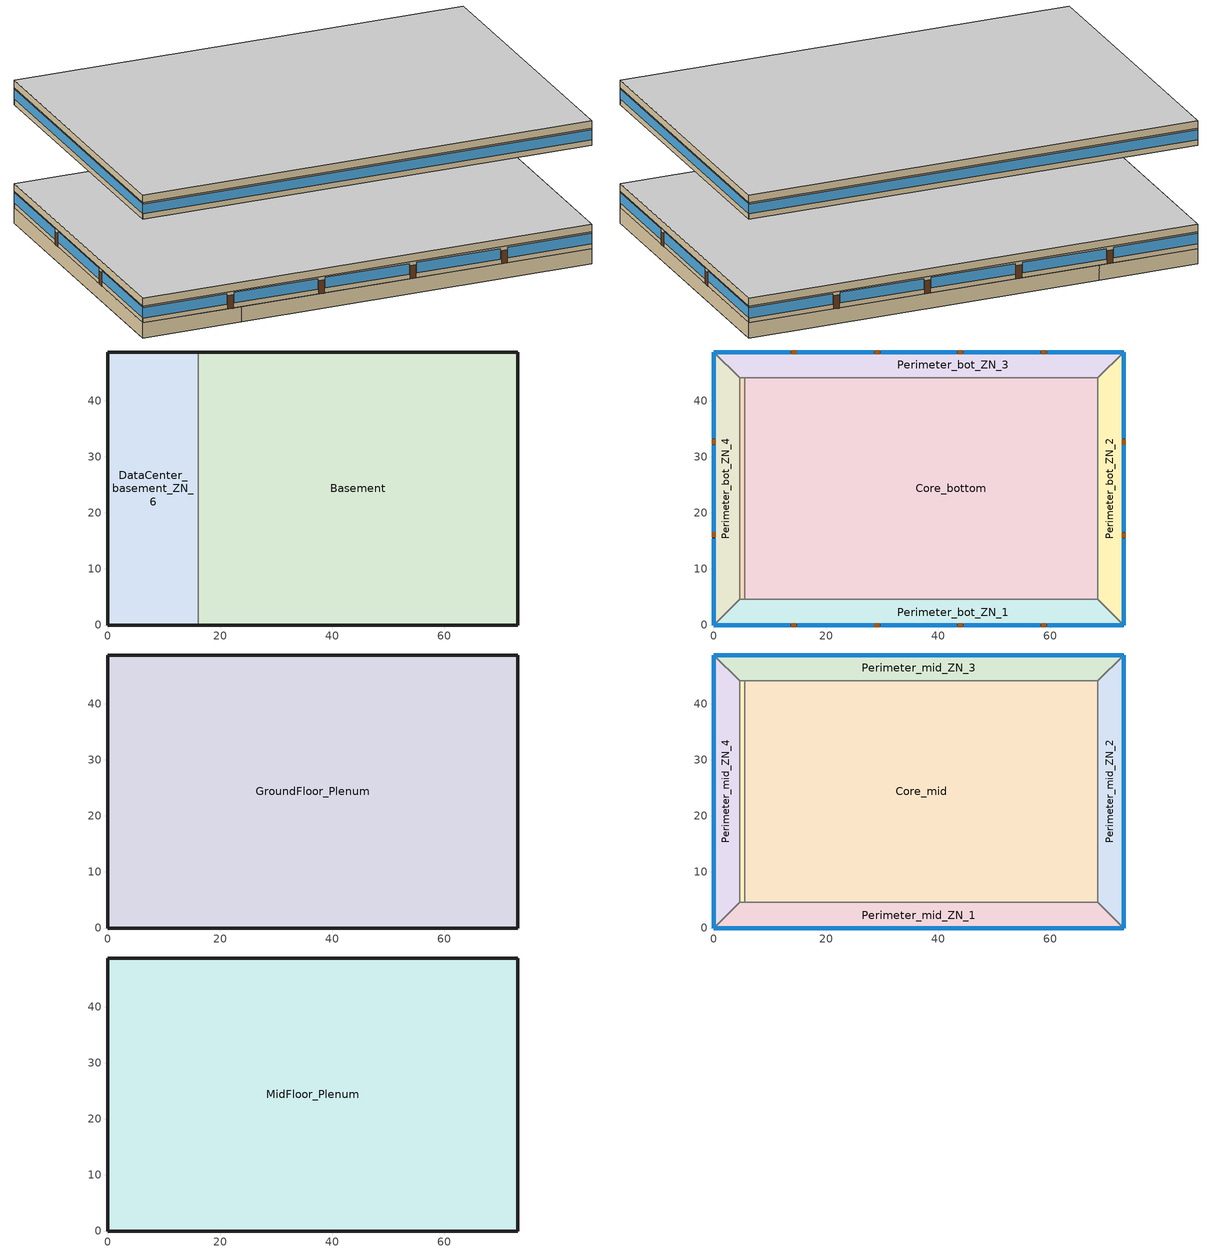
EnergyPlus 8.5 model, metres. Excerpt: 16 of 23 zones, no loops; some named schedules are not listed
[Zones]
Basement
 floor othersidecoefficients (ext_slab_8in_with_carpet): 73.11,48.74 73.11,0 16.08,0 16.08,48.74 z-2.44
 wall othersidecoefficients (basement_wall): 16.08,0 73.11,0 73.11,48.74 16.08,48.74 z-2.44:0
 wall to DataCenter_basement_ZN_6 (int_wall): 16.08,48.74 16.08,0 z-2.44:0
DataCenter_basement_ZN_6
 floor othersidecoefficients (ext_slab_8in_with_carpet): 16.08,48.74 16.08,0 0,0 0,48.74 z-2.44
 wall othersidecoefficients (basement_wall): 16.08,48.74 0,48.74 0,0 16.08,0 z-2.44:0
Core_bottom
 floor to DataCenter_basement_ZN_6 (int_slab_floor): 16.08,44.16 16.08,4.57 5.49,4.57 5.49,44.16 z0
 floor to Basement (int_slab_floor): 68.53,44.16 68.53,4.57 16.08,4.57 16.08,44.16 z0
 wall to Perimeter_bot_ZN_1 (int_wall): 5.49,4.57 68.53,4.57 z0:2.74
 wall to DataCenter_bot_ZN_6 (int_wall): 5.49,44.16 5.49,4.57 z0:2.74
 wall to Perimeter_bot_ZN_3 (int_wall): 68.53,44.16 5.49,44.16 z0:2.74
 wall to Perimeter_bot_ZN_2 (int_wall): 68.53,4.57 68.53,44.16 z0:2.74
 ceiling to GroundFloor_Plenum (DropCeiling): 5.49,44.16 5.49,4.57 68.53,4.57 68.53,44.16 z2.74
Perimeter_bot_ZN_3
 floor to Basement (int_slab_floor): 73.11,48.74 68.53,44.16 16.08,44.16 16.08,48.74 z0
 floor to DataCenter_basement_ZN_6 (int_slab_floor): 16.08,48.74 16.08,44.16 4.57,44.16 0,48.74 z0
 wall outside (nonres_ext_wall): 73.11,48.74 0,48.74 z0:2.74
 wall to Perimeter_bot_ZN_4 (int_wall): 0,48.74 4.57,44.16 z0:2.74
 wall to Perimeter_bot_ZN_2 (int_wall): 68.53,44.16 73.11,48.74 z0:2.74
 wall to DataCenter_bot_ZN_6 (int_wall): 4.57,44.16 5.49,44.16 z0:2.74
 window (Window_U_0.51_SHGC_0.25): 73.11,48.74 59.46,48.74 / 58.24,48.74 44.6,48.74 / 43.38,48.74 29.73,48.74 / 28.51,48.74 14.86,48.74 / 13.65,48.74 0,48.74 z0.8:2.5
 door (Swinging Door_con): 59.29,48.74 58.38,48.74 / 44.44,48.74 43.52,48.74 / 29.61,48.74 28.7,48.74 / 14.74,48.74 13.82,48.74 z0:2.13
 ceiling to GroundFloor_Plenum (DropCeiling): 0,48.74 4.57,44.16 68.53,44.16 73.11,48.74 z2.74
Perimeter_bot_ZN_2
 floor to Basement (int_slab_floor): 73.11,48.74 73.11,0 68.53,4.57 68.53,44.16 z0
 wall outside (nonres_ext_wall): 73.11,0 73.11,48.74 z0:2.74
 wall to Perimeter_bot_ZN_1 (int_wall): 68.53,4.57 73.11,0 z0:2.74
 window (Window_U_0.51_SHGC_0.25): 73.11,0 73.11,15.43 / 73.11,16.65 73.11,32.09 / 73.11,33.3 73.11,48.74 z0.83:2.5
 door (Swinging Door_con): 73.11,15.6 73.11,16.51 / 73.11,32.21 73.11,33.12 z0:2.13
 ceiling to GroundFloor_Plenum (DropCeiling): 68.53,44.16 68.53,4.57 73.11,0 73.11,48.74 z2.74
Perimeter_bot_ZN_1
 floor to DataCenter_basement_ZN_6 (int_slab_floor): 16.08,4.57 16.08,0 0,0 4.57,4.57 z0
 floor to Basement (int_slab_floor): 68.53,4.57 73.11,0 16.08,0 16.08,4.57 z0
 wall outside (nonres_ext_wall): 0,0 73.11,0 z0:2.74
 wall to DataCenter_bot_ZN_6 (int_wall): 5.49,4.57 4.57,4.57 z0:2.74
 wall to Perimeter_bot_ZN_4 (int_wall): 4.57,4.57 0,0 z0:2.74
 window (Window_U_0.51_SHGC_0.25): 0,0 13.65,0 / 14.87,0 28.51,0 / 29.73,0 43.38,0 / 44.6,0 58.24,0 / 59.46,0 73.11,0 z0.8:2.5
 door (Swinging Door_con): 13.81,0 14.73,0 / 28.64,0 29.56,0 / 43.53,0 44.44,0 / 58.43,0 59.34,0 z0:2.13
 ceiling to GroundFloor_Plenum (DropCeiling): 4.57,4.57 0,0 73.11,0 68.53,4.57 z2.74
Perimeter_bot_ZN_4
 floor to DataCenter_basement_ZN_6 (int_slab_floor): 4.57,44.16 4.57,4.57 0,0 0,48.74 z0
 wall outside (nonres_ext_wall): 0,48.74 0,0 z0:2.74
 wall to DataCenter_bot_ZN_6 (int_wall): 4.57,4.57 4.57,44.16 z0:2.74
 window (Window_U_0.51_SHGC_0.25): 0,48.74 0,33.3 / 0,32.09 0,16.65 / 0,15.43 0,0 z0.83:2.5
 door (Swinging Door_con): 0,33.19 0,32.27 / 0,16.55 0,15.64 z0:2.13
 ceiling to GroundFloor_Plenum (DropCeiling): 0,48.74 0,0 4.57,4.57 4.57,44.16 z2.74
DataCenter_bot_ZN_6
 floor to DataCenter_basement_ZN_6 (int_slab_floor): 5.49,44.16 5.49,4.57 4.57,4.57 4.57,44.16 z0
 ceiling to GroundFloor_Plenum (DropCeiling): 4.57,44.16 4.57,4.57 5.49,4.57 5.49,44.16 z2.74
GroundFloor_Plenum
 wall outside (nonres_ext_wall): 73.11,48.74 0,48.74 0,0 73.11,0 73.11,48.74 z2.74:3.96
 ceiling adiabatic (int_slab_ceiling): 0,48.74 0,0 73.11,0 73.11,48.74 z3.96
Core_mid
 floor adiabatic (int_slab_floor): 68.53,44.16 68.53,4.57 5.49,4.57 5.49,44.16 z16.77
 wall to Perimeter_mid_ZN_1 (int_wall): 5.49,4.57 68.53,4.57 z16.77:19.51
 wall to DataCenter_mid_ZN_6 (int_wall): 5.49,44.16 5.49,4.57 z16.77:19.51
 wall to Perimeter_mid_ZN_3 (int_wall): 68.53,44.16 5.49,44.16 z16.77:19.51
 wall to Perimeter_mid_ZN_2 (int_wall): 68.53,4.57 68.53,44.16 z16.77:19.51
 ceiling to MidFloor_Plenum (DropCeiling): 5.49,44.16 5.49,4.57 68.53,4.57 68.53,44.16 z19.51
Perimeter_mid_ZN_3
 floor adiabatic (int_slab_floor): 73.11,48.74 68.53,44.16 4.57,44.16 0,48.74 z16.77
 wall outside (nonres_ext_wall): 73.11,48.74 0,48.74 z16.77:19.51
 wall to Perimeter_mid_ZN_4 (int_wall): 0,48.74 4.57,44.16 z16.77:19.51
 wall to Perimeter_mid_ZN_2 (int_wall): 68.53,44.16 73.11,48.74 z16.77:19.51
 wall to DataCenter_mid_ZN_6 (int_wall): 4.57,44.16 5.49,44.16 z16.77:19.51
 window (Window_U_0.51_SHGC_0.25): 73.11,48.74 0,48.74 z17.68:19.27
 ceiling to MidFloor_Plenum (DropCeiling): 0,48.74 4.57,44.16 68.53,44.16 73.11,48.74 z19.51
Perimeter_mid_ZN_2
 floor adiabatic (int_slab_floor): 73.11,48.74 73.11,0 68.53,4.57 68.53,44.16 z16.77
 wall outside (nonres_ext_wall): 73.11,0 73.11,48.74 z16.77:19.51
 wall to Perimeter_mid_ZN_1 (int_wall): 68.53,4.57 73.11,0 z16.77:19.51
 window (Window_U_0.51_SHGC_0.25): 73.11,0 73.11,48.74 z17.68:19.27
 ceiling to MidFloor_Plenum (DropCeiling): 68.53,44.16 68.53,4.57 73.11,0 73.11,48.74 z19.51
Perimeter_mid_ZN_1
 floor adiabatic (int_slab_floor): 68.53,4.57 73.11,0 0,0 4.57,4.57 z16.77
 wall outside (nonres_ext_wall): 0,0 73.11,0 z16.77:19.51
 wall to DataCenter_mid_ZN_6 (int_wall): 5.49,4.57 4.57,4.57 z16.77:19.51
 wall to Perimeter_mid_ZN_4 (int_wall): 4.57,4.57 0,0 z16.77:19.51
 window (Window_U_0.51_SHGC_0.25): 0,0 73.11,0 z17.68:19.27
 ceiling to MidFloor_Plenum (DropCeiling): 4.57,4.57 0,0 73.11,0 68.53,4.57 z19.51
Perimeter_mid_ZN_4
 floor adiabatic (int_slab_floor): 4.57,44.16 4.57,4.57 0,0 0,48.74 z16.77
 wall outside (nonres_ext_wall): 0,48.74 0,0 z16.77:19.51
 wall to DataCenter_mid_ZN_6 (int_wall): 4.57,4.57 4.57,44.16 z16.77:19.51
 window (Window_U_0.51_SHGC_0.25): 0,48.74 0,0 z17.68:19.27
 ceiling to MidFloor_Plenum (DropCeiling): 0,48.74 0,0 4.57,4.57 4.57,44.16 z19.51
DataCenter_mid_ZN_6
 floor adiabatic (int_slab_floor): 5.49,44.16 5.49,4.57 4.57,4.57 4.57,44.16 z16.77
 ceiling to MidFloor_Plenum (DropCeiling): 4.57,44.16 4.57,4.57 5.49,4.57 5.49,44.16 z19.51
MidFloor_Plenum
 wall outside (nonres_ext_wall): 73.11,48.74 0,48.74 0,0 73.11,0 73.11,48.74 z19.51:20.73
 ceiling adiabatic (int_slab_ceiling): 0,48.74 0,0 73.11,0 73.11,48.74 z20.73
[Building]
Large Office: North Axis {deg}=0; Terrain=City; Loads Convergence Tolerance Value=0.04; Temperature Convergence Tolerance Value {deltaC}=0.2; Solar Distribution=FullInteriorAndExterior; Maximum Number of Warmup Days=25; Minimum Number of Warmup Days=6
[Site:Location]
San.Diego-Brown.Field.Muni.AP_CA_USA WMO=722904: Latitude {deg}=32.57; Longitude {deg}=-116.98; Time Zone {hr}=-8; Elevation {m}=159
[SizingPeriod:DesignDay] Day of Month=21; Dry-Bulb Temperature Range Modifier Type=DefaultMultipliers; Humidity Condition Type=Wetbulb; Barometric Pressure {Pa}=99429; Rain Indicator=No; Snow Indicator=No; Daylight Saving Time Indicator=No
Name | Month | Day Type | Maximum Dry-Bulb Temperature {C} | Daily Dry-Bulb Temperature Range {deltaC} | Wetbulb or DewPoint at Maximum Dry-Bulb {C} | Wind Speed {m/s} | Wind Direction {deg} | Solar Model Indicator | Sky Clearness | ASHRAE Clear Sky Optical Depth for Beam Irradiance (taub) | ASHRAE Clear Sky Optical Depth for Diffuse Irradiance (taud)
San.Diego-Brown.Field.Muni.AP_CA_USA Ann Htg 99.6% Condns DB | 12 | WinterDesignDay | 3.8 | 0 | 3.8 | 3 | 120 | ASHRAEClearSky | 0
San.Diego-Brown.Field.Muni.AP_CA_USA Ann Clg .4% Condns DB=>MWB | 8 | SummerDesignDay | 31.3 | 8.9 | 18.4 | 4.1 | 280 | ASHRAETau |  | 0.412 | 2.276
[Site:WaterMainsTemperature]
Calculation Method=Correlation; Annual Average Outdoor Air Temperature {C}=16; Maximum Difference In Monthly Average Outdoor Air Temperatures {deltaC}=7.1
[Material]
Name | Roughness | Thickness {m} | Conductivity {W/m-K} | Density {kg/m3} | Specific Heat {J/kg-K} | Thermal Absorptance | Solar Absorptance | Visible Absorptance
Std Wood 6inch | MediumSmooth | 0.15 | 0.12 | 540 | 1210 | 0.9 | 0.7 | 0.7
AC02 Acoustic Ceiling | MediumSmooth | 0.0127 | 0.057 | 288 | 1339 | 0.9 | 0.7 | 0.2
G01 13mm gypsum board | Smooth | 0.0127 | 0.16 | 800 | 1090 | 0.9 | 0.7 | 0.5
200mm Normalweight concrete wall; 200mm Normalweight concrete floor | MediumRough | 0.2032 | 2.31 | 2322 | 832
100mm Normalweight concrete floor | MediumRough | 0.1016 | 2.31 | 2322 | 832
M10 200mm concrete block basement wall | MediumRough | 0.2032 | 1.326 | 1842 | 912
[Material:NoMass] Thermal Absorptance=0.9; Solar Absorptance=0.7
Name | Roughness | Thermal Resistance {m2-K/W} | Visible Absorptance
Opaque Door panel_con | MediumRough | 0.475964 | 0.7
CP02 CARPET PAD | VeryRough | 0.21648 | 0.8
Nonres_Exterior_Wall_Insulation | MediumSmooth | 1.11476 | 0.7
[WindowMaterial:Glazing] Optical Data Type=SpectralAverage; Infrared Transmittance at Normal Incidence=0; Front Side Infrared Hemispherical Emissivity=0.84
Name | Thickness {m} | Solar Transmittance at Normal Incidence | Front Side Solar Reflectance at Normal Incidence | Back Side Solar Reflectance at Normal Incidence | Visible Transmittance at Normal Incidence | Front Side Visible Reflectance at Normal Incidence | Back Side Visible Reflectance at Normal Incidence | Back Side Infrared Hemispherical Emissivity | Conductivity {W/m-K}
Glass_102_LayerAvg | 0.003048 | 0.833848 | 0.0747638 | 0.0748545 | 0.89926 | 0.082563 | 0.082564 | 0.84 | 1
Glass_1576_LayerAvg | 0.003058 | 0.167637 | 0.303469 | 0.182556 | 0.341994 | 0.128888 | 0.128077 | 0.868 | 0.846
[WindowMaterial:Gas]
Gap_1_W_0_0090: Gas Type=Air; Thickness {m}=0.009
[Construction]
Swinging Door_con: Opaque Door panel_con
InteriorFurnishings: Std Wood 6inch
DropCeiling: AC02 Acoustic Ceiling
int_wall: G01 13mm gypsum board, G01 13mm gypsum board
ext_slab_8in_with_carpet: 200mm Normalweight concrete floor, CP02 CARPET PAD
int_slab_floor: 100mm Normalweight concrete floor, CP02 CARPET PAD
int_slab_ceiling: CP02 CARPET PAD, 100mm Normalweight concrete floor
basement_wall: M10 200mm concrete block basement wall
nonres_ext_wall: 200mm Normalweight concrete wall, Nonres_Exterior_Wall_Insulation, G01 13mm gypsum board
Window_U_0.51_SHGC_0.25: Glass_1576_LayerAvg, Gap_1_W_0_0090, Glass_102_LayerAvg
[Zone]
Name | Type | Multiplier | Ceiling Height {m} | Volume {m3} | Floor Area {m2} | Part of Total Floor Area
Basement; Core_bottom; Perimeter_bot_ZN_3; Perimeter_bot_ZN_2; Perimeter_bot_ZN_1; Perimeter_bot_ZN_4 | 1 | 1 | autocalculate | autocalculate | autocalculate | YES
Core_mid; Perimeter_mid_ZN_3; Perimeter_mid_ZN_2; Perimeter_mid_ZN_1; Perimeter_mid_ZN_4 | 1 | 10 | autocalculate | autocalculate | autocalculate | YES
GroundFloor_Plenum |  | 1 | autocalculate | autocalculate | autocalculate | No
MidFloor_Plenum |  | 10 | autocalculate | autocalculate | autocalculate | No
DataCenter_bot_ZN_6; DataCenter_basement_ZN_6 |  | 1
DataCenter_mid_ZN_6 |  | 10
[InternalMass] Construction=InteriorFurnishings
Name | Zone | Surface Area {m2}
Basement_InternalMass_1 | Basement | 7126.21
Core_bottom_InternalMass_1 | Core_bottom | 5064.65
Core_mid_InternalMass_1 | Core_mid | 5064.65
Perimeter_bot_ZN_3_InternalMass_1 | Perimeter_bot_ZN_3 | 626.8258
Perimeter_bot_ZN_2_InternalMass_1 | Perimeter_bot_ZN_2 | 403.9504
Perimeter_bot_ZN_1_InternalMass_1 | Perimeter_bot_ZN_1 | 626.8354
Perimeter_bot_ZN_4_InternalMass_1 | Perimeter_bot_ZN_4 | 403.9478
Perimeter_mid_ZN_3_InternalMass_1 | Perimeter_mid_ZN_3 | 626.8258
Perimeter_mid_ZN_2_InternalMass_1 | Perimeter_mid_ZN_2 | 403.9504
Perimeter_mid_ZN_1_InternalMass_1 | Perimeter_mid_ZN_1 | 626.8354
Perimeter_mid_ZN_4_InternalMass_1 | Perimeter_mid_ZN_4 | 403.9478
[SurfaceProperty:OtherSideCoefficients] Combined Convective/Radiative Film Coefficient {W/m2-K}=0; Constant Temperature {C}=1; Constant Temperature Coefficient=1; External Dry-Bulb Temperature Coefficient=0; Ground Temperature Coefficient=0; Wind Speed Coefficient=0; Zone Air Temperature Coefficient=0; Sinusoidal Variation of Constant Temperature Coefficient=No; Period of Sinusoidal Variation {hr}=24
Name | Constant Temperature Schedule
surfPropOthSdCoefBasementAvgWall | scheduleOSCBasementWallSurfaceTemp
surfPropOthSdCoefBasementAvgFloor | scheduleOSCBasementFloorTemp
surfPropOthSdCoefBasementUpperWall | scheduleOSCBasementUpperWallTemp
surfPropOthSdCoefBasementLowerWall | scheduleOSCBasementLowerWallTemp
[People] Number of People Schedule=BLDG_OCC_SCH; Number of People Calculation Method=Area/Person; Zone Floor Area per Person {m2/person}=18.5788; Fraction Radiant=0.3; Sensible Heat Fraction=AUTOCALCULATE; Activity Level Schedule=ACTIVITY_SCH; Enable ASHRAE 55 Comfort Warnings=No; Mean Radiant Temperature Calculation Type=ZoneAveraged; Work Efficiency Schedule=WORK_EFF_SCH; Clothing Insulation Calculation Method=ClothingInsulationSchedule; Clothing Insulation Schedule=CLOTHING_SCH; Air Velocity Schedule=AIR_VELO_SCH; Thermal Comfort Model 1 Type=FANGER
Name | Zone or ZoneList
Basement | Basement
Core_bottom | Core_bottom
Core_mid | Core_mid
Perimeter_bot_ZN_3 | Perimeter_bot_ZN_3
Perimeter_bot_ZN_2 | Perimeter_bot_ZN_2
Perimeter_bot_ZN_1 | Perimeter_bot_ZN_1
Perimeter_bot_ZN_4 | Perimeter_bot_ZN_4
Perimeter_mid_ZN_3 | Perimeter_mid_ZN_3
Perimeter_mid_ZN_2 | Perimeter_mid_ZN_2
Perimeter_mid_ZN_1 | Perimeter_mid_ZN_1
Perimeter_mid_ZN_4 | Perimeter_mid_ZN_4
[Lights] Schedule=BLDG_LIGHT_SCH; Design Level Calculation Method=Watts/Area; Watts per Zone Floor Area {W/m2}=8.50349; Return Air Fraction=0; Fraction Radiant=0.7; Fraction Visible=0.2; Fraction Replaceable=1; Return Air Fraction Calculated from Plenum Temperature=No
Name | Zone or ZoneList
Basement_Lights | Basement
Core_bottom_Lights | Core_bottom
Core_mid_Lights | Core_mid
Perimeter_bot_ZN_3_Lights | Perimeter_bot_ZN_3
Perimeter_bot_ZN_2_Lights | Perimeter_bot_ZN_2
Perimeter_bot_ZN_1_Lights | Perimeter_bot_ZN_1
Perimeter_bot_ZN_4_Lights | Perimeter_bot_ZN_4
Perimeter_mid_ZN_3_Lights | Perimeter_mid_ZN_3
Perimeter_mid_ZN_2_Lights | Perimeter_mid_ZN_2
Perimeter_mid_ZN_1_Lights | Perimeter_mid_ZN_1
Perimeter_mid_ZN_4_Lights | Perimeter_mid_ZN_4
DataCenter_Basement_Lights | DataCenter_basement_ZN_6
DataCenter_bot_Lights | DataCenter_bot_ZN_6
DataCenter_mid_Lights | DataCenter_mid_ZN_6
[ElectricEquipment] Fraction Latent=0; Fraction Lost=0
Name | Zone or ZoneList | Schedule | Design Level Calculation Method | Design Level {W} | Fraction Radiant | Watts per Zone Floor Area {W/m2}
Basement_MiscPlug_Equip | Basement | Always_on | EquipmentLevel | 13457.5 | 0.5
Core_bottom_MiscPlug_Equip | Core_bottom | BLDG_EQUIP_SCH | EquipmentLevel | 20142.9 | 0.5
Core_mid_MiscPlug_Equip | Core_mid | BLDG_EQUIP_SCH | EquipmentLevel | 20142.8 | 0.5
Perimeter_bot_ZN_3_MiscPlug_Equip | Perimeter_bot_ZN_3 | BLDG_EQUIP_SCH | EquipmentLevel | 2529.24 | 0.5
Perimeter_bot_ZN_2_MiscPlug_Equip | Perimeter_bot_ZN_2 | BLDG_EQUIP_SCH | EquipmentLevel | 1629.94 | 0.5
Perimeter_bot_ZN_1_MiscPlug_Equip | Perimeter_bot_ZN_1 | BLDG_EQUIP_SCH | EquipmentLevel | 2529.28 | 0.5
Perimeter_bot_ZN_4_MiscPlug_Equip | Perimeter_bot_ZN_4 | BLDG_EQUIP_SCH | EquipmentLevel | 1629.93 | 0.5
Perimeter_mid_ZN_3_MiscPlug_Equip | Perimeter_mid_ZN_3 | BLDG_EQUIP_SCH | EquipmentLevel | 2529.24 | 0.5
Perimeter_mid_ZN_2_MiscPlug_Equip | Perimeter_mid_ZN_2 | BLDG_EQUIP_SCH | EquipmentLevel | 1629.94 | 0.5
Perimeter_mid_ZN_1_MiscPlug_Equip | Perimeter_mid_ZN_1 | BLDG_EQUIP_SCH | EquipmentLevel | 2529.28 | 0.5
Perimeter_mid_ZN_4_MiscPlug_Equip | Perimeter_mid_ZN_4 | BLDG_EQUIP_SCH | EquipmentLevel | 1629.93 | 0.5
DataCenter_Basement_MiscPlug_Equip | DataCenter_basement_ZN_6 | ALWAYS_ON | Watts/Area | 0 | 0.1 | 484.423
DataCenter_bot_MiscPlug_Equip | DataCenter_bot_ZN_6 | ALWAYS_ON | Watts/Area | 0 | 0.1 | 215.299
DataCenter_mid_MiscPlug_Equip | DataCenter_mid_ZN_6 | ALWAYS_ON | Watts/Area | 0 | 0.1 | 215.299
[Daylighting:Controls] Total Daylighting Reference Points=2; Fraction of Zone Controlled by First Reference Point=0.3857; Fraction of Zone Controlled by Second Reference Point=0.1385; Illuminance Setpoint at First Reference Point {lux}=375; Illuminance Setpoint at Second Reference Point {lux}=375; Lighting Control Type=2; Maximum Allowable Discomfort Glare Index=22; Minimum Input Power Fraction for Continuous Dimming Control=0.3; Minimum Light Output Fraction for Continuous Dimming Control=0.2; Number of Stepped Control Steps=3; Probability Lighting will be Reset When Needed in Manual Stepped Control=1
Name | X-Coordinate of First Reference Point {m} | Y-Coordinate of First Reference Point {m} | Z-Coordinate of First Reference Point {m} | X-Coordinate of Second Reference Point {m} | Y-Coordinate of Second Reference Point {m} | Z-Coordinate of Second Reference Point {m} | Glare Calculation Azimuth Angle of View Direction Clockwise from Zone y-Axis {deg}
Perimeter_bot_ZN_1 | 36.576 | 1.6764 | 0.762 | 36.576 | 3.3528 | 0.762 | 180
Perimeter_bot_ZN_2 | 71.4308 | 24.384 | 0.762 | 69.7544 | 24.384 | 0.762 | 90
Perimeter_bot_ZN_3 | 36.576 | 47.0617 | 0.762 | 36.576 | 45.3847 | 0.762 | 0
Perimeter_bot_ZN_4 | 1.6764 | 24.384 | 0.762 | 3.3528 | 24.384 | 0.762 | 270
Perimeter_mid_ZN_1 | 36.576 | 1.6764 | 17.526 | 36.576 | 3.3528 | 17.526 | 180
Perimeter_mid_ZN_2 | 71.4308 | 24.384 | 17.526 | 69.7544 | 24.384 | 17.526 | 90
Perimeter_mid_ZN_3 | 36.576 | 47.0617 | 17.526 | 36.576 | 45.3847 | 17.526 | 0
Perimeter_mid_ZN_4 | 1.6764 | 24.384 | 17.526 | 3.3528 | 24.384 | 17.526 | 270
[ZoneInfiltration:DesignFlowRate] Schedule=INFIL_SCH_PNNL; Design Flow Rate Calculation Method=Flow/ExteriorArea; Flow per Exterior Surface Area {m3/s-m2}=0.00056896; Constant Term Coefficient=0; Temperature Term Coefficient=0; Velocity Term Coefficient=0.224; Velocity Squared Term Coefficient=0
Name | Zone or ZoneList
Perimeter_bot_ZN_3_Infiltration | Perimeter_bot_ZN_3
Perimeter_bot_ZN_2_Infiltration | Perimeter_bot_ZN_2
Perimeter_bot_ZN_1_Infiltration | Perimeter_bot_ZN_1
Perimeter_bot_ZN_4_Infiltration | Perimeter_bot_ZN_4
Perimeter_mid_ZN_3_Infiltration | Perimeter_mid_ZN_3
Perimeter_mid_ZN_2_Infiltration | Perimeter_mid_ZN_2
Perimeter_mid_ZN_1_Infiltration | Perimeter_mid_ZN_1
Perimeter_mid_ZN_4_Infiltration | Perimeter_mid_ZN_4
GroundFloor_Plenum_Infiltration | GroundFloor_Plenum
MidFloor_Plenum_Infiltration | MidFloor_Plenum
[Exterior:Lights] Control Option=AstronomicalClock
Name | Schedule | Design Level {W}
Exterior_Lights_a | Exterior_lighting_schedule_a | 12979.2
Exterior_Lights_b | Exterior_lighting_schedule_b_2016 | 968.1
Exterior_Lights_c | Exterior_lighting_schedule_c_2016 | 26026.9
[Exterior:FuelEquipment] Fuel Use Type=Electricity
Name | Schedule | Design Level {W}
Elevators | BLDG_ELEVATORS | 244444
Elevators_Lights_Fan | ELEV_LIGHT_FAN_SCH_ADD_DF | 752
[AirLoopHVAC:ReturnPlenum]
Name | Zone
GroundFloor_Return_Plenum | GroundFloor_Plenum
MidFloor_Return_Plenum | MidFloor_Plenum
[EnergyManagementSystem:Sensor]
Name | Output:Variable or Output:Meter | Output:Variable or Output:Meter Index Key
T_OA | Site Outdoor Air Drybulb Temperature
Facility_Int_LTG | InteriorLights:Electricity
SensedCurveInput | Performance Curve Input Variable 1 Value | Tower_Fan_Curve
SensedCurveValue | Performance Curve Output Value | Tower_Fan_Curve
OAT | Site Outdoor Air Drybulb Temperature | Environment
[EnergyManagementSystem:Actuator]
DataCenter_ExtraWaterHeatC_SP: Actuated Component Unique=AirLoop DataCenter Basement Supply Air Outlet; Actuated Component Type=System Node Setpoint; Actuated Component Control Type=Temperature Setpoint
